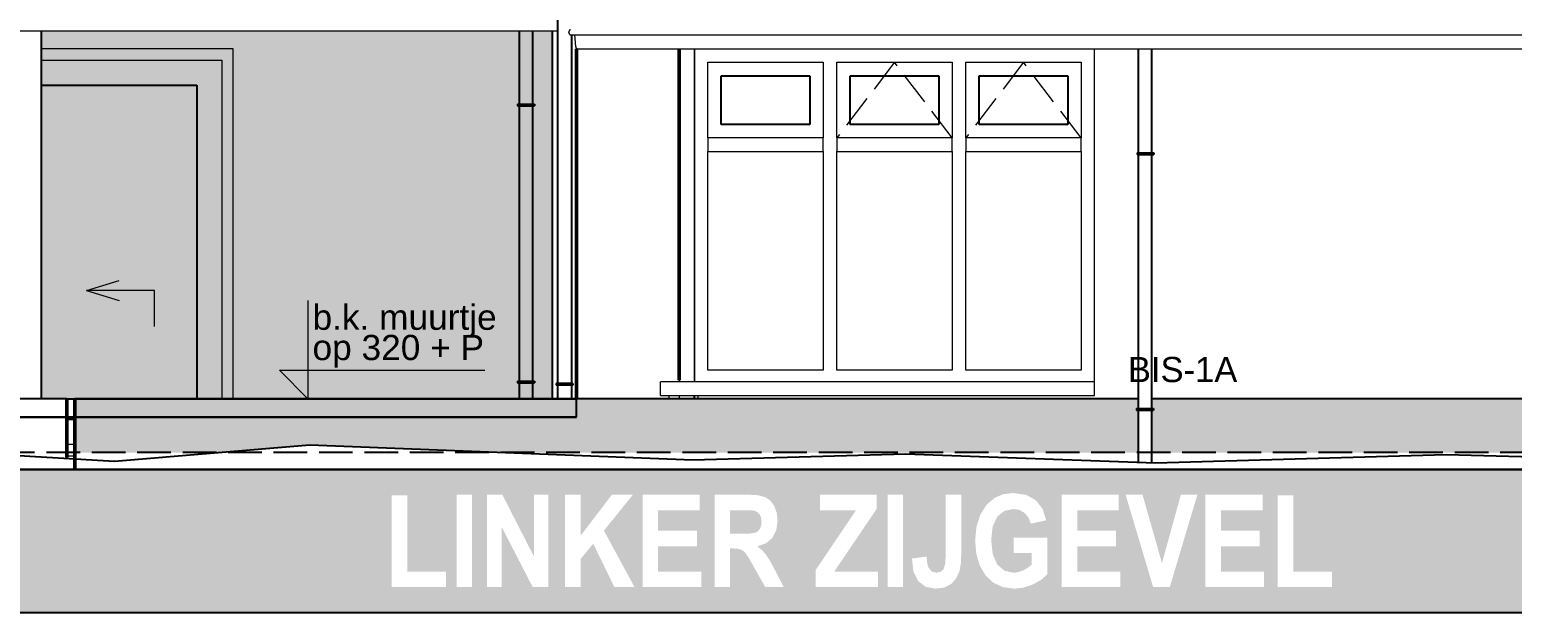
# Model space of a CAD drawing. Header units: millimetres. Extents: x 0 to 1200, y 0 to 841.
# Drawn here: x 880.6 to 968.7, y 662.8 to 697.4 of the extents above; entities that cross this region are included whole.
import ezdxf

# ---------------------------------------------------------------- set-up
doc = ezdxf.new("R2010")
doc.units = ezdxf.units.MM
doc.linetypes.add('PUNKT2_S9', pattern=[1, 0, -1])
doc.linetypes.add('VERDECKT2_S2', pattern=[2.7, 2, -0.7])
doc.layers.add('Standard', color=7, linetype='Continuous', lineweight=25)
doc.styles.add('ARIAL', font='arial.ttf')

msp = doc.modelspace()

# ---------------------------------------------------------------- hatches: boundary and pattern name
at = {"layer": 'Standard', "linetype": 'PUNKT2_S9', "lineweight": 25}
h = msp.add_hatch(color=8, dxfattribs=at)
h.paths.add_polyline_path([(881.281, 675.503), (911.648, 675.503), (911.648, 697.363), (881.281, 697.363)])
h.paths.add_polyline_path([(820.958, 675.503), (820.958, 697.363), (820.068, 697.363), (820.068, 675.503)])
h.paths.add_polyline_path([(822.378, 697.363), (822.378, 675.503), (850.409, 675.503), (850.409, 697.363)])
h.paths.add_polyline_path([(851.829, 675.503), (879.861, 675.503), (879.861, 697.363), (851.829, 697.363)])
for points in [[(892.048, 672.303), (897.22, 672.737), (908.393, 672.303), (946.468, 672.303), (946.468, 674.823), (946.364, 674.823), (946.364, 674.923), (946.468, 674.923), (946.468, 675.503), (913.068, 675.503), (913.068, 674.407), (883.251, 674.403), (883.251, 672.303)], [(883.251, 675.503), (883.251, 674.403), (913.068, 674.403), (913.068, 675.503)], [(947.268, 675.503), (947.268, 672.303), (977.368, 672.303), (977.368, 675.503)]]:
    msp.add_hatch(color=255, dxfattribs=at).paths.add_polyline_path(points)
at = {"layer": 'Standard', "linetype": 'PUNKT2_S9', "lineweight": -3}
h = msp.add_hatch(color=0, dxfattribs=at)
h.paths.add_polyline_path([(923.373, 668.869), (922.923, 668.873), (922.2, 668.873), (922.2, 667.477), (922.885, 667.477), (923.426, 667.492), (923.716, 667.544), (923.864, 667.634), (923.976, 667.777), (924.045, 667.961), (924.07, 668.19), (924.039, 668.441), (923.945, 668.636), (923.798, 668.779), (923.598, 668.854)])
h.paths.add_polyline_path([(1091.468, 671.303), (791.468, 671.303), (791.468, 662.803), (1091.468, 662.803)])
h.paths.add_polyline_path([(955.669, 665.23), (957.969, 665.23), (957.969, 664.303), (954.743, 664.303), (954.743, 669.758), (955.669, 669.758)], flags=16)
h.paths.add_polyline_path([(953.846, 668.873), (951.373, 668.873), (951.373, 667.654), (953.674, 667.654), (953.674, 666.727), (951.373, 666.727), (951.373, 665.23), (953.933, 665.23), (953.933, 664.303), (950.448, 664.303), (950.448, 669.803), (953.846, 669.803)], flags=16)
h.paths.add_polyline_path([(947.871, 665.732), (948.993, 669.803), (949.976, 669.803), (948.334, 664.303), (947.346, 664.303), (945.708, 669.803), (946.712, 669.803)], flags=16)
h.paths.add_polyline_path([(945.305, 669.803), (945.305, 668.873), (942.831, 668.873), (942.831, 667.654), (945.133, 667.654), (945.133, 666.727), (942.831, 666.727), (942.831, 665.23), (945.392, 665.23), (945.392, 664.303), (941.906, 664.303), (941.906, 669.803)], flags=16)
h.paths.add_polyline_path([(939.708, 668.711), (939.408, 668.887), (939.043, 668.948), (938.498, 668.831), (938.076, 668.486), (937.81, 667.912), (937.719, 667.117), (937.81, 666.261), (938.082, 665.646), (938.502, 665.282), (939.033, 665.158), (939.324, 665.192), (939.615, 665.293), (939.887, 665.447), (940.118, 665.628), (940.118, 666.325), (939.058, 666.325), (939.058, 667.252), (941.052, 667.252), (941.052, 665.061), (940.696, 664.742), (940.208, 664.464), (939.655, 664.273), (939.092, 664.21), (938.42, 664.299), (937.839, 664.57), (937.37, 665.013), (937.035, 665.605), (936.832, 666.311), (936.766, 667.071), (936.841, 667.883), (937.066, 668.599), (937.435, 669.188), (937.945, 669.623), (938.439, 669.83), (939.043, 669.897), (939.802, 669.788), (940.374, 669.466), (940.771, 668.955), (940.994, 668.28), (940.074, 668.073), (939.933, 668.437)], flags=16)
h.paths.add_polyline_path([(935.019, 666.25), (935.019, 669.803), (935.941, 669.803), (935.941, 666.322), (935.916, 665.718), (935.841, 665.271), (935.65, 664.839), (935.353, 664.498), (934.944, 664.28), (934.421, 664.21), (933.821, 664.321), (933.377, 664.663), (933.102, 665.226), (933.008, 666.003), (933.88, 666.123), (933.918, 665.718), (933.997, 665.454), (934.184, 665.234), (934.453, 665.158), (934.715, 665.211), (934.89, 665.368), (934.987, 665.695)], flags=16)
h.paths.add_polyline_path([(932.483, 669.803), (932.483, 664.303), (931.558, 664.303), (931.558, 669.803)], flags=16)
h.paths.add_polyline_path([(929.685, 668.873), (927.549, 668.873), (927.549, 669.803), (930.904, 669.803), (930.904, 668.941), (928.394, 665.23), (931.001, 665.23), (931.001, 664.303), (927.278, 664.303), (927.278, 665.305)], flags=16)
h.paths.add_polyline_path([(924.288, 669.653), (924.589, 669.45), (924.823, 669.128), (924.974, 668.722), (925.023, 668.261), (924.948, 667.695), (924.72, 667.237), (924.342, 666.91), (923.813, 666.73), (924.088, 666.51), (924.308, 666.269), (924.539, 665.92), (924.836, 665.377), (925.395, 664.303), (924.288, 664.303), (923.619, 665.5), (923.32, 666.021), (923.132, 666.307), (922.997, 666.449), (922.854, 666.535), (922.663, 666.584), (922.388, 666.599), (922.2, 666.599), (922.2, 664.303), (921.275, 664.303), (921.275, 669.803), (923.223, 669.803), (923.858, 669.766)], flags=16)
h.paths.add_polyline_path([(920.487, 665.23), (920.487, 664.303), (917.001, 664.303), (917.001, 669.803), (920.4, 669.803), (920.4, 668.873), (917.926, 668.873), (917.926, 667.654), (920.228, 667.654), (920.228, 666.727), (917.926, 666.727), (917.926, 665.23)], flags=16)
h.paths.add_polyline_path([(914.065, 666.884), (913.315, 665.965), (913.315, 664.303), (912.389, 664.303), (912.389, 669.803), (913.315, 669.803), (913.315, 667.361), (915.184, 669.803), (916.429, 669.803), (914.703, 667.661), (916.523, 664.303), (915.325, 664.303)], flags=16)
h.paths.add_polyline_path([(910.538, 669.803), (911.398, 669.803), (911.398, 664.303), (910.47, 664.303), (908.622, 667.89), (908.622, 664.303), (907.762, 664.303), (907.762, 669.803), (908.663, 669.803), (910.538, 666.13)], flags=16)
h.paths.add_polyline_path([(905.946, 664.303), (905.946, 669.803), (906.871, 669.803), (906.871, 664.303)], flags=16)
h.paths.add_polyline_path([(903.013, 669.758), (903.013, 665.23), (905.314, 665.23), (905.314, 664.303), (902.088, 664.303), (902.088, 669.758)], flags=16)

# ---------------------------------------------------------------- linework, layer by layer
at = {"layer": 'Standard', "color": 7, "linetype": 'Continuous', "lineweight": -3}
for p, q in [((911.968, 676.403), (911.968, 698.803)), ((909.667, 697.363), (909.667, 693.015)), ((910.467, 697.363), (910.467, 693.015)), ((912.768, 697.135), (912.768, 676.403)), ((946.468, 695.067), (946.468, 696.303)), ((947.268, 695.067), (947.268, 696.303)), ((946.468, 694.911), (946.468, 695.067)), ((946.468, 694.758), (946.468, 694.911)), ((946.468, 694.613), (946.468, 694.758)), ((946.468, 694.479), (946.468, 694.613)), ((946.468, 694.36), (946.468, 694.479)), ((947.268, 694.911), (947.268, 695.067)), ((947.268, 694.758), (947.268, 694.911)), ((947.268, 694.613), (947.268, 694.758)), ((947.268, 694.479), (947.268, 694.613)), ((947.268, 694.36), (947.268, 694.479)), ((946.468, 692.124), (946.468, 694.36)), ((947.268, 692.124), (947.268, 694.36)), ((909.567, 693.015), (909.567, 692.912)), ((909.568, 693.015), (909.569, 693.015)), ((909.568, 692.912), (909.569, 692.912)), ((909.569, 693.015), (909.572, 693.015)), ((909.569, 692.912), (909.572, 692.912)), ((909.572, 693.015), (909.575, 693.015)), ((909.572, 692.912), (909.575, 692.912)), ((909.575, 693.015), (909.579, 693.015)), ((909.575, 692.912), (909.579, 692.912)), ((909.579, 693.015), (909.584, 693.015)), ((909.579, 692.912), (909.584, 692.912)), ((909.584, 693.015), (909.591, 693.015)), ((909.584, 692.912), (909.591, 692.912)), ((909.591, 693.015), (909.598, 693.015)), ((909.591, 692.912), (909.598, 692.912)), ((909.598, 693.015), (909.605, 693.015)), ((909.598, 692.912), (909.605, 692.912)), ((909.605, 693.015), (909.614, 693.015)), ((909.605, 692.912), (909.614, 692.912)), ((909.614, 693.015), (909.624, 693.015)), ((909.614, 692.912), (909.624, 692.912)), ((909.624, 693.015), (909.634, 693.015)), ((909.624, 692.912), (909.634, 692.912)), ((909.634, 693.015), (909.646, 693.015)), ((909.634, 692.912), (909.646, 692.912)), ((909.646, 693.015), (909.658, 693.015)), ((909.646, 692.912), (909.658, 692.912)), ((909.658, 693.015), (909.671, 693.015)), ((909.658, 692.912), (909.671, 692.912)), ((909.667, 692.912), (909.667, 676.551)), ((909.671, 693.015), (909.684, 693.015)), ((909.671, 692.912), (909.684, 692.912)), ((909.684, 693.015), (909.699, 693.015)), ((909.684, 692.912), (909.699, 692.912)), ((909.699, 693.015), (909.714, 693.015)), ((909.699, 692.912), (909.714, 692.912)), ((909.714, 693.015), (909.73, 693.015)), ((909.714, 692.912), (909.73, 692.912)), ((909.73, 693.015), (909.746, 693.015)), ((909.73, 692.912), (909.746, 692.912)), ((909.746, 693.015), (909.763, 693.015)), ((909.746, 692.912), (909.763, 692.912)), ((909.763, 693.015), (909.781, 693.015)), ((909.763, 692.912), (909.781, 692.912)), ((909.781, 693.015), (909.799, 693.015)), ((909.781, 692.912), (909.799, 692.912)), ((909.799, 693.015), (909.817, 693.015)), ((909.799, 692.912), (909.817, 692.912)), ((909.817, 693.015), (909.837, 693.015)), ((909.817, 692.912), (909.837, 692.912)), ((909.837, 693.015), (909.856, 693.015)), ((909.837, 692.912), (909.856, 692.912)), ((909.856, 693.015), (909.876, 693.015)), ((909.856, 692.912), (909.876, 692.912)), ((909.876, 693.015), (909.896, 693.015)), ((909.876, 692.912), (909.896, 692.912)), ((909.896, 693.015), (909.917, 693.015)), ((909.896, 692.912), (909.917, 692.912)), ((909.917, 693.015), (909.938, 693.015)), ((909.917, 692.912), (909.938, 692.912)), ((909.938, 693.015), (909.959, 693.015)), ((909.938, 692.912), (909.959, 692.912)), ((909.959, 693.015), (909.981, 693.015)), ((909.959, 692.912), (909.981, 692.912)), ((909.981, 693.015), (910.002, 693.015)), ((909.981, 692.912), (910.002, 692.912)), ((910.002, 693.015), (910.024, 693.015)), ((910.002, 692.912), (910.024, 692.912)), ((910.024, 693.015), (910.046, 693.015)), ((910.024, 692.912), (910.046, 692.912)), ((910.046, 693.015), (910.067, 693.015)), ((910.046, 692.912), (910.067, 692.912)), ((910.067, 693.015), (910.089, 693.015)), ((910.067, 692.912), (910.089, 692.912)), ((910.089, 693.015), (910.111, 693.015)), ((910.089, 692.912), (910.111, 692.912)), ((910.111, 693.015), (910.133, 693.015)), ((910.111, 692.912), (910.133, 692.912)), ((910.133, 693.015), (910.154, 693.015)), ((910.133, 692.912), (910.154, 692.912)), ((910.154, 693.015), (910.176, 693.015)), ((910.154, 692.912), (910.176, 692.912)), ((910.176, 693.015), (910.197, 693.015)), ((910.176, 692.912), (910.197, 692.912)), ((910.197, 693.015), (910.218, 693.015)), ((910.197, 692.912), (910.218, 692.912)), ((910.218, 693.015), (910.238, 693.015)), ((910.218, 692.912), (910.238, 692.912)), ((910.238, 693.015), (910.259, 693.015)), ((910.238, 692.912), (910.259, 692.912)), ((910.259, 693.015), (910.279, 693.015)), ((910.259, 692.912), (910.279, 692.912)), ((910.279, 693.015), (910.298, 693.015)), ((910.279, 692.912), (910.298, 692.912)), ((910.298, 693.015), (910.317, 693.015)), ((910.298, 692.912), (910.317, 692.912)), ((910.317, 693.015), (910.336, 693.015)), ((910.317, 692.912), (910.336, 692.912)), ((910.336, 693.015), (910.354, 693.015)), ((910.336, 692.912), (910.354, 692.912)), ((910.354, 693.015), (910.372, 693.015)), ((910.354, 692.912), (910.372, 692.912)), ((910.372, 693.015), (910.389, 693.015)), ((910.372, 692.912), (910.389, 692.912)), ((910.389, 693.015), (910.405, 693.015)), ((910.389, 692.912), (910.405, 692.912)), ((910.405, 693.015), (910.421, 693.015)), ((910.405, 692.912), (910.421, 692.912)), ((910.421, 693.015), (910.436, 693.015)), ((910.421, 692.912), (910.436, 692.912)), ((910.436, 693.015), (910.45, 693.015)), ((910.436, 692.912), (910.45, 692.912)), ((910.45, 693.015), (910.464, 693.015)), ((910.45, 692.912), (910.464, 692.912)), ((910.464, 693.015), (910.477, 693.015)), ((910.464, 692.912), (910.477, 692.912)), ((910.467, 692.912), (910.467, 676.551)), ((910.477, 693.015), (910.489, 693.015)), ((910.477, 692.912), (910.489, 692.912)), ((910.489, 693.015), (910.5, 693.015)), ((910.489, 692.912), (910.5, 692.912)), ((910.5, 693.015), (910.511, 693.015)), ((910.5, 692.912), (910.511, 692.912)), ((910.511, 693.015), (910.521, 693.015)), ((910.511, 692.912), (910.521, 692.912)), ((910.521, 693.015), (910.529, 693.015)), ((910.521, 692.912), (910.529, 692.912)), ((910.529, 693.015), (910.537, 693.015)), ((910.529, 692.912), (910.537, 692.912)), ((910.537, 693.015), (910.544, 693.015)), ((910.537, 692.912), (910.544, 692.912)), ((910.544, 693.015), (910.55, 693.015)), ((910.544, 692.912), (910.55, 692.912)), ((910.55, 693.015), (910.556, 693.015)), ((910.55, 692.912), (910.556, 692.912)), ((910.556, 693.015), (910.56, 693.015)), ((910.556, 692.912), (910.56, 692.912)), ((910.56, 693.015), (910.563, 693.015)), ((910.56, 692.912), (910.563, 692.912)), ((910.563, 693.015), (910.566, 693.015)), ((910.563, 692.912), (910.566, 692.912)), ((910.566, 693.015), (910.567, 693.015)), ((910.566, 692.912), (910.567, 692.912)), ((910.567, 693.015), (910.567, 692.912)), ((946.468, 692.005), (946.468, 692.124)), ((946.468, 691.871), (946.468, 692.005)), ((946.468, 691.726), (946.468, 691.871)), ((947.268, 692.005), (947.268, 692.124)), ((947.268, 691.871), (947.268, 692.005)), ((947.268, 691.726), (947.268, 691.871)), ((946.468, 691.574), (946.468, 691.726)), ((946.468, 691.417), (946.468, 691.574)), ((946.468, 690.123), (946.468, 691.417)), ((947.268, 691.574), (947.268, 691.726)), ((947.268, 691.417), (947.268, 691.574)), ((947.268, 690.123), (947.268, 691.417)), ((946.386, 690.123), (946.392, 690.123)), ((946.386, 690.123), (946.386, 690.023)), ((946.386, 690.023), (946.392, 690.023)), ((946.392, 690.123), (946.41, 690.123)), ((946.392, 690.023), (946.41, 690.023)), ((946.41, 690.123), (946.44, 690.123)), ((946.41, 690.023), (946.44, 690.023)), ((946.44, 690.123), (946.481, 690.123)), ((946.44, 690.023), (946.481, 690.023)), ((946.468, 674.923), (946.468, 690.023)), ((946.481, 690.123), (946.532, 690.123)), ((946.481, 690.023), (946.532, 690.023)), ((946.532, 690.123), (946.592, 690.123)), ((946.532, 690.023), (946.592, 690.023)), ((946.592, 690.123), (946.659, 690.123)), ((946.592, 690.023), (946.659, 690.023)), ((946.659, 690.123), (946.731, 690.123)), ((946.659, 690.023), (946.731, 690.023)), ((946.731, 690.123), (946.807, 690.123)), ((946.731, 690.023), (946.807, 690.023)), ((946.807, 690.123), (946.886, 690.123)), ((946.807, 690.023), (946.886, 690.023)), ((946.886, 690.123), (946.964, 690.123)), ((946.886, 690.023), (946.964, 690.023)), ((946.964, 690.123), (947.04, 690.123)), ((946.964, 690.023), (947.04, 690.023)), ((947.04, 690.123), (947.113, 690.123)), ((947.04, 690.023), (947.113, 690.023)), ((947.113, 690.123), (947.18, 690.123)), ((947.113, 690.023), (947.18, 690.023)), ((947.18, 690.123), (947.239, 690.123)), ((947.18, 690.023), (947.239, 690.023)), ((947.239, 690.123), (947.29, 690.123)), ((947.239, 690.023), (947.29, 690.023)), ((947.268, 674.923), (947.268, 690.023)), ((947.29, 690.123), (947.331, 690.123)), ((947.29, 690.023), (947.331, 690.023)), ((947.331, 690.123), (947.361, 690.123)), ((947.331, 690.023), (947.361, 690.023)), ((947.361, 690.123), (947.379, 690.123)), ((947.361, 690.023), (947.379, 690.023)), ((947.379, 690.123), (947.386, 690.123)), ((947.379, 690.023), (947.386, 690.023)), ((947.386, 690.123), (947.386, 690.023)), ((909.567, 676.551), (909.567, 676.448)), ((909.568, 676.551), (909.569, 676.551)), ((909.568, 676.448), (909.569, 676.448)), ((909.569, 676.551), (909.572, 676.551)), ((909.569, 676.448), (909.572, 676.448)), ((909.572, 676.551), (909.575, 676.551)), ((909.572, 676.448), (909.575, 676.448)), ((909.575, 676.551), (909.579, 676.551)), ((909.575, 676.448), (909.579, 676.448)), ((909.579, 676.551), (909.584, 676.551)), ((909.579, 676.448), (909.584, 676.448)), ((909.584, 676.551), (909.591, 676.551)), ((909.584, 676.448), (909.591, 676.448)), ((909.591, 676.551), (909.598, 676.551)), ((909.591, 676.448), (909.598, 676.448)), ((909.598, 676.551), (909.605, 676.551)), ((909.598, 676.448), (909.605, 676.448)), ((909.605, 676.551), (909.614, 676.551)), ((909.605, 676.448), (909.614, 676.448)), ((909.614, 676.551), (909.624, 676.551)), ((909.614, 676.448), (909.624, 676.448)), ((909.624, 676.551), (909.634, 676.551)), ((909.624, 676.448), (909.634, 676.448)), ((909.634, 676.551), (909.646, 676.551)), ((909.634, 676.448), (909.646, 676.448)), ((909.646, 676.551), (909.658, 676.551)), ((909.646, 676.448), (909.658, 676.448)), ((909.658, 676.551), (909.671, 676.551)), ((909.658, 676.448), (909.671, 676.448)), ((909.667, 676.448), (909.667, 675.503)), ((909.671, 676.551), (909.684, 676.551)), ((909.671, 676.448), (909.684, 676.448)), ((909.684, 676.551), (909.699, 676.551)), ((909.684, 676.448), (909.699, 676.448)), ((909.699, 676.551), (909.714, 676.551)), ((909.699, 676.448), (909.714, 676.448)), ((909.714, 676.551), (909.73, 676.551)), ((909.714, 676.448), (909.73, 676.448)), ((909.73, 676.551), (909.746, 676.551)), ((909.73, 676.448), (909.746, 676.448)), ((909.746, 676.551), (909.763, 676.551)), ((909.746, 676.448), (909.763, 676.448)), ((909.763, 676.551), (909.781, 676.551)), ((909.763, 676.448), (909.781, 676.448)), ((909.781, 676.551), (909.799, 676.551)), ((909.781, 676.448), (909.799, 676.448)), ((909.799, 676.551), (909.817, 676.551)), ((909.799, 676.448), (909.817, 676.448)), ((909.817, 676.551), (909.837, 676.551)), ((909.817, 676.448), (909.837, 676.448)), ((909.837, 676.551), (909.856, 676.551)), ((909.837, 676.448), (909.856, 676.448)), ((909.856, 676.551), (909.876, 676.551)), ((909.856, 676.448), (909.876, 676.448)), ((909.876, 676.551), (909.896, 676.551)), ((909.876, 676.448), (909.896, 676.448)), ((909.896, 676.551), (909.917, 676.551)), ((909.896, 676.448), (909.917, 676.448)), ((909.917, 676.551), (909.938, 676.551)), ((909.917, 676.448), (909.938, 676.448)), ((909.938, 676.551), (909.959, 676.551)), ((909.938, 676.448), (909.959, 676.448)), ((909.959, 676.551), (909.981, 676.551)), ((909.959, 676.448), (909.981, 676.448)), ((909.981, 676.551), (910.002, 676.551)), ((909.981, 676.448), (910.002, 676.448)), ((910.002, 676.551), (910.024, 676.551)), ((910.002, 676.448), (910.024, 676.448)), ((910.024, 676.551), (910.046, 676.551)), ((910.024, 676.448), (910.046, 676.448)), ((910.046, 676.551), (910.067, 676.551)), ((910.046, 676.448), (910.067, 676.448)), ((910.067, 676.551), (910.089, 676.551)), ((910.067, 676.448), (910.089, 676.448)), ((910.089, 676.551), (910.111, 676.551)), ((910.089, 676.448), (910.111, 676.448)), ((910.111, 676.551), (910.133, 676.551)), ((910.111, 676.448), (910.133, 676.448)), ((910.133, 676.551), (910.154, 676.551)), ((910.133, 676.448), (910.154, 676.448)), ((910.154, 676.551), (910.176, 676.551)), ((910.154, 676.448), (910.176, 676.448)), ((910.176, 676.551), (910.197, 676.551)), ((910.176, 676.448), (910.197, 676.448)), ((910.197, 676.551), (910.218, 676.551)), ((910.197, 676.448), (910.218, 676.448)), ((910.218, 676.551), (910.238, 676.551)), ((910.218, 676.448), (910.238, 676.448)), ((910.238, 676.551), (910.259, 676.551)), ((910.238, 676.448), (910.259, 676.448)), ((910.259, 676.551), (910.279, 676.551)), ((910.259, 676.448), (910.279, 676.448)), ((910.279, 676.551), (910.298, 676.551)), ((910.279, 676.448), (910.298, 676.448)), ((910.298, 676.551), (910.317, 676.551)), ((910.298, 676.448), (910.317, 676.448)), ((910.317, 676.551), (910.336, 676.551)), ((910.317, 676.448), (910.336, 676.448)), ((910.336, 676.551), (910.354, 676.551)), ((910.336, 676.448), (910.354, 676.448)), ((910.354, 676.551), (910.372, 676.551)), ((910.354, 676.448), (910.372, 676.448)), ((910.372, 676.551), (910.389, 676.551)), ((910.372, 676.448), (910.389, 676.448)), ((910.389, 676.551), (910.405, 676.551)), ((910.389, 676.448), (910.405, 676.448)), ((910.405, 676.551), (910.421, 676.551)), ((910.405, 676.448), (910.421, 676.448)), ((910.421, 676.551), (910.436, 676.551)), ((910.421, 676.448), (910.436, 676.448)), ((910.436, 676.551), (910.45, 676.551)), ((910.436, 676.448), (910.45, 676.448)), ((910.45, 676.551), (910.464, 676.551)), ((910.45, 676.448), (910.464, 676.448)), ((910.464, 676.551), (910.477, 676.551)), ((910.464, 676.448), (910.477, 676.448)), ((910.467, 676.448), (910.467, 675.503)), ((910.477, 676.551), (910.489, 676.551)), ((910.477, 676.448), (910.489, 676.448)), ((910.489, 676.551), (910.5, 676.551)), ((910.489, 676.448), (910.5, 676.448)), ((910.5, 676.551), (910.511, 676.551)), ((910.5, 676.448), (910.511, 676.448)), ((910.511, 676.551), (910.521, 676.551)), ((910.511, 676.448), (910.521, 676.448)), ((910.521, 676.551), (910.529, 676.551)), ((910.521, 676.448), (910.529, 676.448)), ((910.529, 676.551), (910.537, 676.551)), ((910.529, 676.448), (910.537, 676.448)), ((910.537, 676.551), (910.544, 676.551)), ((910.537, 676.448), (910.544, 676.448)), ((910.544, 676.551), (910.55, 676.551)), ((910.544, 676.448), (910.55, 676.448)), ((910.55, 676.551), (910.556, 676.551)), ((910.55, 676.448), (910.556, 676.448)), ((910.556, 676.551), (910.56, 676.551)), ((910.556, 676.448), (910.56, 676.448)), ((910.56, 676.551), (910.563, 676.551)), ((910.56, 676.448), (910.563, 676.448)), ((910.563, 676.551), (910.566, 676.551)), ((910.563, 676.448), (910.566, 676.448)), ((910.566, 676.551), (910.567, 676.551)), ((910.566, 676.448), (910.567, 676.448)), ((910.567, 676.551), (910.567, 676.448)), ((911.864, 676.403), (911.864, 676.303)), ((911.87, 676.403), (911.864, 676.403)), ((911.87, 676.303), (911.864, 676.303)), ((911.888, 676.403), (911.87, 676.403)), ((911.888, 676.303), (911.87, 676.303)), ((911.918, 676.403), (911.888, 676.403)), ((911.918, 676.303), (911.888, 676.303)), ((911.959, 676.403), (911.918, 676.403)), ((911.959, 676.303), (911.918, 676.303)), ((912.01, 676.403), (911.959, 676.403)), ((912.01, 676.303), (911.959, 676.303)), ((911.968, 675.503), (911.968, 676.303)), ((912.07, 676.403), (912.01, 676.403)), ((912.07, 676.303), (912.01, 676.303)), ((912.137, 676.403), (912.07, 676.403)), ((912.137, 676.303), (912.07, 676.303)), ((912.209, 676.403), (912.137, 676.403)), ((912.209, 676.303), (912.137, 676.303)), ((912.285, 676.403), (912.209, 676.403)), ((912.285, 676.303), (912.209, 676.303)), ((912.364, 676.403), (912.285, 676.403)), ((912.364, 676.303), (912.285, 676.303)), ((912.442, 676.403), (912.364, 676.403)), ((912.442, 676.303), (912.364, 676.303)), ((912.518, 676.403), (912.442, 676.403)), ((912.518, 676.303), (912.442, 676.303)), ((912.591, 676.403), (912.518, 676.403)), ((912.591, 676.303), (912.518, 676.303)), ((912.658, 676.403), (912.591, 676.403)), ((912.658, 676.303), (912.591, 676.303)), ((912.717, 676.403), (912.658, 676.403)), ((912.717, 676.303), (912.658, 676.303)), ((912.768, 676.403), (912.717, 676.403)), ((912.768, 676.303), (912.717, 676.303)), ((912.809, 676.403), (912.768, 676.403)), ((912.768, 676.303), (912.768, 675.503)), ((912.809, 676.303), (912.768, 676.303)), ((912.839, 676.403), (912.809, 676.403)), ((912.839, 676.303), (912.809, 676.303)), ((912.858, 676.403), (912.839, 676.403)), ((912.858, 676.303), (912.839, 676.303)), ((912.864, 676.403), (912.858, 676.403)), ((912.864, 676.303), (912.858, 676.303)), ((912.864, 676.403), (912.864, 676.303)), ((913.068, 674.407), (913.068, 675.503)), ((920.078, 675.503), (920.078, 675.703)), ((820.068, 674.403), (882.771, 674.403)), ((882.771, 674.403), (913.068, 674.407)), ((946.364, 674.923), (946.37, 674.923)), ((946.364, 674.923), (946.364, 674.823)), ((946.364, 674.823), (946.37, 674.823)), ((946.37, 674.923), (946.388, 674.923)), ((946.37, 674.823), (946.388, 674.823)), ((946.388, 674.923), (946.418, 674.923)), ((946.388, 674.823), (946.418, 674.823)), ((946.418, 674.923), (946.459, 674.923)), ((946.418, 674.823), (946.459, 674.823)), ((946.459, 674.923), (946.51, 674.923)), ((946.459, 674.823), (946.51, 674.823)), ((946.468, 671.708), (946.468, 674.823)), ((946.51, 674.923), (946.57, 674.923)), ((946.51, 674.823), (946.57, 674.823)), ((946.57, 674.923), (946.637, 674.923)), ((946.57, 674.823), (946.637, 674.823)), ((946.637, 674.923), (946.709, 674.923)), ((946.637, 674.823), (946.709, 674.823)), ((946.709, 674.923), (946.786, 674.923)), ((946.709, 674.823), (946.786, 674.823)), ((946.786, 674.923), (946.864, 674.923)), ((946.786, 674.823), (946.864, 674.823)), ((946.864, 674.923), (946.869, 674.923)), ((946.864, 674.823), (946.869, 674.823)), ((946.869, 674.923), (946.875, 674.923)), ((946.869, 674.823), (946.875, 674.823)), ((946.875, 674.923), (946.953, 674.923)), ((946.875, 674.823), (946.953, 674.823)), ((946.953, 674.923), (947.029, 674.923)), ((946.953, 674.823), (947.029, 674.823)), ((947.029, 674.923), (947.102, 674.923)), ((947.029, 674.823), (947.102, 674.823)), ((947.102, 674.923), (947.169, 674.923)), ((947.102, 674.823), (947.169, 674.823)), ((947.169, 674.923), (947.228, 674.923)), ((947.169, 674.823), (947.228, 674.823)), ((947.228, 674.923), (947.279, 674.923)), ((947.228, 674.823), (947.279, 674.823)), ((947.268, 671.679), (947.268, 674.823)), ((947.279, 674.923), (947.32, 674.923)), ((947.279, 674.823), (947.32, 674.823)), ((947.32, 674.923), (947.35, 674.923)), ((947.32, 674.823), (947.35, 674.823)), ((947.35, 674.923), (947.369, 674.923)), ((947.35, 674.823), (947.369, 674.823)), ((947.369, 674.923), (947.375, 674.923)), ((947.369, 674.823), (947.375, 674.823)), ((947.375, 674.923), (947.375, 674.823))]:
    msp.add_line(p, q, dxfattribs=at)
at = {"layer": 'Standard', "color": 51, "linetype": 'Continuous', "lineweight": 18}
for p, q in [((818.458, 697.363), (911.968, 697.363)), ((919.168, 696.303), (919.168, 676.503)), ((920.068, 696.303), (920.068, 676.503)), ((920.078, 696.303), (920.078, 676.503)), ((881.281, 695.633), (892.001, 695.633)), ((892.001, 695.633), (892.001, 675.503)), ((920.878, 695.503), (927.741, 695.503)), ((920.878, 691.003), (920.878, 695.503)), ((927.741, 695.503), (927.741, 691.003)), ((928.541, 691.003), (928.541, 695.503)), ((928.541, 695.503), (935.404, 695.503)), ((935.404, 695.503), (935.404, 691.003)), ((936.204, 691.003), (936.204, 695.503)), ((936.204, 695.503), (943.068, 695.503)), ((943.068, 695.503), (943.068, 691.003)), ((927.741, 691.003), (920.878, 691.003)), ((920.878, 691.003), (920.878, 690.203)), ((927.741, 690.203), (927.741, 691.003)), ((935.404, 691.003), (928.541, 691.003)), ((928.541, 691.003), (928.541, 690.203)), ((935.404, 690.203), (935.404, 691.003)), ((943.068, 691.003), (936.204, 691.003)), ((936.204, 691.003), (936.204, 690.203)), ((943.068, 690.203), (943.068, 691.003)), ((920.878, 690.203), (927.741, 690.203)), ((920.878, 677.203), (920.878, 690.203)), ((927.741, 690.203), (927.741, 677.203)), ((928.541, 690.203), (935.404, 690.203)), ((928.541, 677.203), (928.541, 690.203)), ((935.404, 690.203), (935.404, 677.203)), ((936.204, 690.203), (943.068, 690.203)), ((936.204, 677.203), (936.204, 690.203)), ((943.068, 690.203), (943.068, 677.203)), ((927.741, 677.203), (920.878, 677.203)), ((935.404, 677.203), (928.541, 677.203)), ((943.068, 677.203), (936.204, 677.203)), ((919.168, 675.703), (919.168, 675.503)), ((920.068, 675.703), (920.068, 675.503)), ((883.251, 672.773), (882.771, 672.773))]:
    msp.add_line(p, q, dxfattribs=at)
at = {"layer": 'Standard', "color": 36, "linetype": 'Continuous', "lineweight": -3}
for p, q in [((881.281, 675.503), (881.281, 697.363)), ((911.648, 675.503), (911.648, 697.363))]:
    msp.add_line(p, q, dxfattribs=at)
at = {"layer": 'Standard', "color": 255, "linetype": 'Continuous', "lineweight": 18}
for p, q in [((912.619, 697.313), (912.618, 697.306)), ((912.618, 697.306), (912.618, 697.297)), ((912.618, 697.297), (912.618, 697.289)), ((912.618, 697.289), (912.618, 697.297)), ((912.618, 697.289), (912.618, 697.281)), ((912.618, 697.281), (912.618, 697.289)), ((912.618, 697.281), (912.618, 697.273)), ((912.618, 697.273), (912.619, 697.265)), ((912.62, 697.321), (912.619, 697.313)), ((912.619, 697.265), (912.62, 697.257)), ((912.621, 697.329), (912.62, 697.321)), ((912.62, 697.257), (912.621, 697.25)), ((912.623, 697.337), (912.621, 697.329)), ((912.621, 697.25), (912.623, 697.242)), ((912.625, 697.345), (912.623, 697.337)), ((912.623, 697.242), (912.625, 697.234)), ((912.627, 697.352), (912.625, 697.345)), ((912.625, 697.234), (912.627, 697.227)), ((912.629, 697.359), (912.627, 697.352)), ((912.627, 697.227), (912.629, 697.22)), ((912.632, 697.366), (912.629, 697.359)), ((912.629, 697.22), (912.632, 697.212)), ((912.635, 697.373), (912.632, 697.366)), ((912.632, 697.212), (912.634, 697.206)), ((912.634, 697.206), (912.637, 697.199)), ((912.638, 697.38), (912.635, 697.373)), ((912.637, 697.199), (912.641, 697.193)), ((912.641, 697.386), (912.638, 697.38)), ((912.645, 697.392), (912.641, 697.386)), ((912.641, 697.193), (912.644, 697.186)), ((912.644, 697.186), (912.648, 697.181)), ((912.648, 697.398), (912.645, 697.392)), ((912.652, 697.404), (912.648, 697.398)), ((912.648, 697.181), (912.652, 697.175)), ((912.657, 697.409), (912.652, 697.404)), ((912.652, 697.175), (912.656, 697.17)), ((912.656, 697.17), (912.661, 697.165)), ((912.661, 697.414), (912.657, 697.409)), ((912.665, 697.418), (912.661, 697.414)), ((912.661, 697.165), (912.665, 697.16)), ((912.67, 697.423), (912.665, 697.418)), ((912.665, 697.16), (912.67, 697.156)), ((912.675, 697.426), (912.67, 697.423)), ((912.67, 697.156), (912.674, 697.152)), ((912.674, 697.152), (912.679, 697.149)), ((912.68, 697.43), (912.675, 697.426)), ((912.679, 697.149), (912.684, 697.145)), ((912.685, 697.433), (912.68, 697.43)), ((912.684, 697.145), (912.69, 697.143)), ((912.69, 697.436), (912.685, 697.433)), ((912.695, 697.438), (912.69, 697.436)), ((912.69, 697.143), (912.695, 697.14)), ((912.701, 697.44), (912.695, 697.438)), ((912.695, 697.14), (912.7, 697.139)), ((912.7, 697.139), (912.706, 697.137)), ((912.706, 697.441), (912.701, 697.44)), ((912.711, 697.442), (912.706, 697.441)), ((912.706, 697.137), (912.711, 697.136)), ((912.717, 697.443), (912.711, 697.442)), ((912.711, 697.136), (912.716, 697.135)), ((912.716, 697.135), (912.722, 697.135)), ((912.722, 697.443), (912.717, 697.443)), ((912.722, 697.135), (1011.877, 697.135)), ((912.949, 697.135), (913.02, 696.444)), ((913.02, 696.444), (913.021, 696.436)), ((913.021, 696.436), (913.022, 696.427)), ((913.022, 696.427), (913.024, 696.419)), ((913.024, 696.419), (913.026, 696.411)), ((913.026, 696.411), (913.028, 696.404)), ((913.028, 696.404), (913.03, 696.396)), ((913.03, 696.396), (913.033, 696.389)), ((913.033, 696.389), (913.036, 696.381)), ((913.036, 696.381), (913.039, 696.374)), ((913.039, 696.374), (913.042, 696.367)), ((913.042, 696.367), (913.046, 696.361)), ((913.046, 696.361), (913.05, 696.355)), ((913.05, 696.355), (913.054, 696.349)), ((913.054, 696.349), (913.058, 696.343)), ((913.058, 696.343), (913.062, 696.338)), ((913.062, 696.338), (913.067, 696.333)), ((913.067, 696.333), (913.072, 696.328)), ((913.072, 696.328), (913.076, 696.324)), ((913.076, 696.324), (913.081, 696.32)), ((913.081, 696.32), (913.087, 696.317)), ((913.087, 696.317), (913.092, 696.313)), ((913.092, 696.313), (913.097, 696.311)), ((913.097, 696.311), (913.103, 696.308)), ((913.103, 696.308), (913.108, 696.307)), ((913.108, 696.307), (913.114, 696.305)), ((913.114, 696.305), (913.12, 696.304)), ((913.12, 696.304), (913.125, 696.303)), ((913.125, 696.303), (913.131, 696.303)), ((913.131, 696.303), (1011.323, 696.303))]:
    msp.add_line(p, q, dxfattribs=at)
at = {"layer": 'Standard', "color": 36, "linetype": 'Continuous', "lineweight": 18}
for p, q in [((892.671, 696.303), (881.281, 696.303)), ((892.671, 675.503), (892.671, 696.303)), ((913.068, 675.503), (913.068, 696.332)), ((913.068, 675.503), (913.068, 696.332)), ((943.868, 676.503), (943.868, 696.303)), ((897.113, 681.343), (897.113, 675.505)), ((897.113, 675.505), (895.416, 677.202)), ((895.416, 677.202), (907.616, 677.202)), ((918.568, 675.703), (918.568, 675.503)), ((920.078, 675.703), (920.078, 675.503)), ((920.308, 675.503), (920.308, 675.703)), ((882.771, 672.103), (883.251, 672.103))]:
    msp.add_line(p, q, dxfattribs=at)
at = {"layer": 'Standard', "color": 117, "linetype": 'Continuous', "lineweight": 50}
for p, q in [((913.068, 696.303), (913.068, 675.503)), ((919.168, 696.303), (919.168, 676.603)), ((882.771, 675.503), (882.771, 672.026))]:
    msp.add_line(p, q, dxfattribs=at)
at = {"layer": 'Standard', "color": 51, "linetype": 'Continuous', "lineweight": -3}
for p, q in [((920.068, 695.503), (920.078, 695.503)), ((921.678, 694.703), (926.941, 694.703)), ((921.678, 691.803), (921.678, 694.703)), ((926.941, 694.703), (926.941, 691.803)), ((929.341, 694.703), (934.604, 694.703)), ((929.341, 691.803), (929.341, 694.703)), ((934.604, 694.703), (934.604, 691.803)), ((937.004, 694.703), (942.268, 694.703)), ((937.004, 691.803), (937.004, 694.703)), ((942.268, 694.703), (942.268, 691.803)), ((881.281, 694.133), (890.501, 694.133)), ((890.501, 694.133), (890.501, 675.503)), ((926.941, 691.803), (921.678, 691.803)), ((934.604, 691.803), (929.341, 691.803)), ((942.268, 691.803), (937.004, 691.803)), ((920.068, 691.003), (920.078, 691.003)), ((883.251, 674.273), (882.771, 674.273))]:
    msp.add_line(p, q, dxfattribs=at)
at = {"layer": 'Standard', "color": 7, "linetype": 'VERDECKT2_S2', "lineweight": 18}
for p, q in [((931.973, 695.503), (928.541, 691.003)), ((935.404, 691.003), (931.973, 695.503)), ((939.636, 695.503), (936.204, 691.003)), ((943.068, 691.003), (939.636, 695.503))]:
    msp.add_line(p, q, dxfattribs=at)
at = {"layer": 'Standard', "color": 30, "linetype": 'Continuous', "lineweight": 18}
for p, q in [((883.942, 681.935), (885.891, 682.531)), ((887.994, 681.935), (883.942, 681.935)), ((883.942, 681.935), (885.891, 681.338)), ((887.994, 679.794), (887.994, 681.935))]:
    msp.add_line(p, q, dxfattribs=at)
at = {"layer": 'Standard', "color": 59, "linetype": 'Continuous', "lineweight": 18}
for p, q in [((943.868, 676.503), (918.068, 676.503)), ((918.068, 675.703), (918.068, 676.503)), ((943.868, 675.703), (943.868, 676.503)), ((918.068, 675.703), (943.868, 675.703))]:
    msp.add_line(p, q, dxfattribs=at)
at = {"layer": 'Standard', "color": 26, "linetype": 'Continuous', "lineweight": -3}
for p, q in [((882.771, 675.503), (820.068, 675.503)), ((882.771, 675.503), (820.068, 675.503)), ((882.771, 671.931), (882.771, 675.503)), ((883.251, 671.903), (883.251, 675.503)), ((946.468, 675.503), (883.251, 675.503)), ((977.368, 675.503), (947.268, 675.503))]:
    msp.add_line(p, q, dxfattribs=at)
at = {"layer": 'Standard', "color": 5, "linetype": 'Continuous', "lineweight": -3}
for p, q in [((882.771, 675.503), (820.068, 675.503)), ((882.771, 674.403), (882.771, 675.503)), ((913.068, 675.503), (883.251, 675.503)), ((883.251, 675.503), (883.251, 674.403)), ((913.068, 674.403), (913.068, 675.503))]:
    msp.add_line(p, q, dxfattribs=at)
at = {"layer": 'Standard', "color": 7, "linetype": 'Continuous', "lineweight": 25}
msp.add_line((882.771, 675.503), (913.068, 675.503), dxfattribs=at)
at = {"layer": 'Standard', "color": 7, "linetype": 'Continuous', "lineweight": 50}
msp.add_line((883.251, 675.503), (883.251, 671.303), dxfattribs=at)
at = {"layer": 'Standard', "color": 117, "linetype": 'Continuous', "lineweight": -3}
for p, q in [((882.771, 674.403), (820.068, 674.403)), ((913.068, 674.407), (882.771, 674.403))]:
    msp.add_line(p, q, dxfattribs=at)
at = {"layer": 'Standard', "color": 96, "linetype": 'Continuous', "lineweight": -3}
for p, q in [((885.613, 671.764), (873.25, 672.49)), ((897.22, 672.737), (885.613, 671.764)), ((919.989, 671.853), (897.22, 672.737)), ((932.632, 672.204), (919.989, 671.853)), ((947.482, 671.671), (932.632, 672.204)), ((964.765, 672.158), (947.482, 671.671)), ((981.601, 671.72), (964.765, 672.158)), ((795.464, 671.303), (1091.468, 671.303))]:
    msp.add_line(p, q, dxfattribs=at)
at = {"layer": 'Standard', "color": 7, "linetype": 'VERDECKT2_S2', "lineweight": -3}
msp.add_line((1091.468, 672.303), (791.468, 672.303), dxfattribs=at)
at = {"layer": 'Standard', "color": 255, "linetype": 'Continuous', "lineweight": -3}
for p, q in [((1091.468, 671.303), (795.464, 671.303)), ((791.468, 662.803), (1091.468, 662.803))]:
    msp.add_line(p, q, dxfattribs=at)

# ---------------------------------------------------------------- texts
at = {"layer": 'Standard', "color": 117, "linetype": 'Continuous', "lineweight": -3, "char_height": 1.5, "attachment_point": 7, "style": 'ARIAL'}
for s, insert, width in [('\\W1.00;b.k.\\~muurtje', (897.383, 679.146), 11.72599), ('\\W1.00;op\\~320\\~+\\~P', (897.383, 677.346), 10.97629)]:
    msp.add_mtext(s, dxfattribs=dict(at, insert=insert, width=width))
at = {"layer": 'Standard', "color": 30, "linetype": 'Continuous', "lineweight": 18, "insert": (945.845, 676.467), "char_height": 1.5, "width": 7.3866, "attachment_point": 7, "style": 'ARIAL'}
msp.add_mtext('\\W0.98;BIS-1A', dxfattribs=at)

doc.saveas('drawing.dxf')
